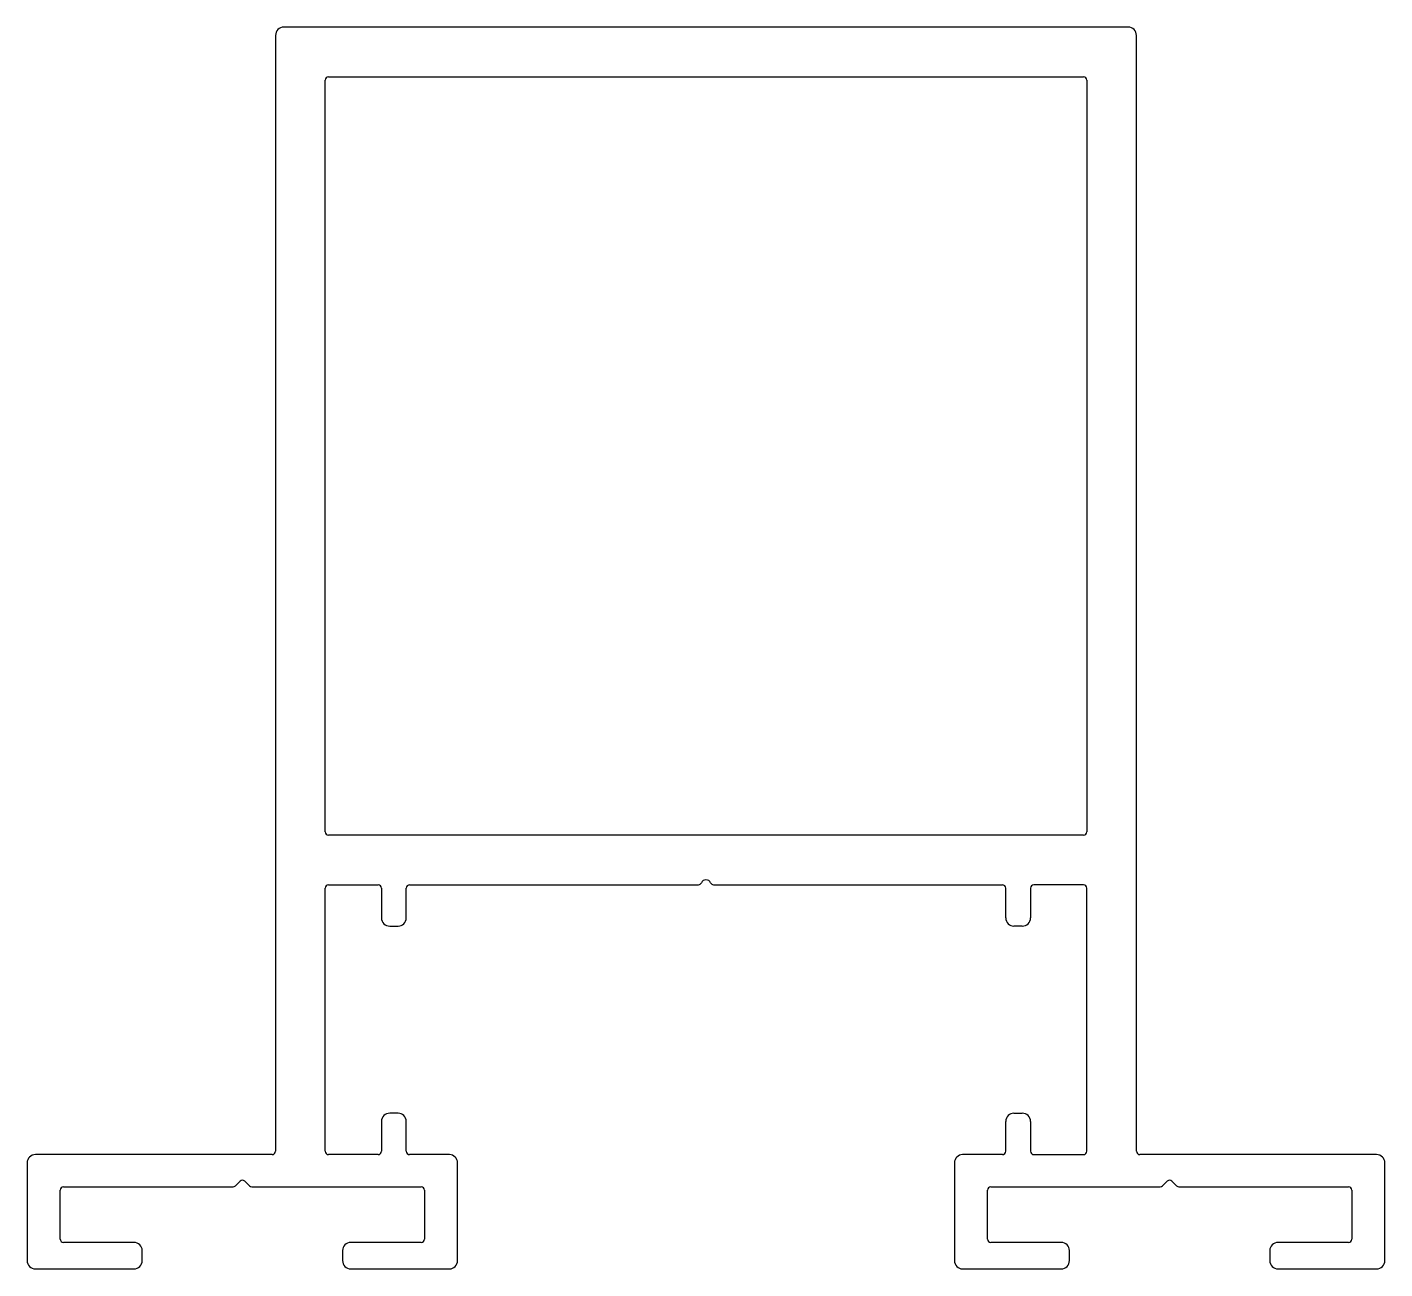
# Model space of a CAD drawing. Extents: x 958.9 to 1040.9, y 2310.8 to 2385.8.
import ezdxf

# ---------------------------------------------------------------- set-up
doc = ezdxf.new("R2010")
doc.units = 0
doc.layers.get('0').update_dxf_attribs({"linetype": 'CONTINUOUS'})

msp = doc.modelspace()

# ---------------------------------------------------------------- linework, layer by layer
for p, q in [((1025.425, 2385.759), (974.425, 2385.759)), ((973.925, 2385.259), (973.925, 2317.859)), ((1025.925, 2317.859), (1025.925, 2385.259)), ((976.925, 2337.159), (976.925, 2382.559)), ((977.125, 2382.759), (1022.725, 2382.759)), ((1022.925, 2382.559), (1022.925, 2337.159)), ((1022.725, 2336.959), (977.125, 2336.959)), ((976.925, 2317.859), (976.925, 2333.759)), ((977.125, 2333.959), (980.125, 2333.959)), ((980.325, 2333.759), (980.325, 2331.96)), ((981.825, 2331.96), (981.825, 2333.759)), ((982.025, 2333.959), (999.467, 2333.959)), ((1000.383, 2333.959), (1017.825, 2333.959)), ((1018.025, 2331.96), (1018.025, 2333.759)), ((1019.525, 2333.759), (1019.525, 2331.96)), ((1022.725, 2333.959), (1019.725, 2333.959)), ((1022.925, 2317.859), (1022.925, 2333.759)), ((980.825, 2331.46), (981.325, 2331.46)), ((1019.025, 2331.46), (1018.525, 2331.46)), ((981.325, 2320.159), (980.825, 2320.159)), ((1018.525, 2320.159), (1019.025, 2320.159)), ((980.325, 2319.659), (980.325, 2317.859)), ((981.825, 2317.859), (981.825, 2319.659)), ((1018.025, 2317.859), (1018.025, 2319.659)), ((1019.525, 2319.659), (1019.525, 2317.859)), ((973.725, 2317.659), (959.425, 2317.659)), ((980.125, 2317.659), (977.125, 2317.659)), ((984.425, 2317.659), (982.025, 2317.659)), ((1017.825, 2317.659), (1015.425, 2317.659)), ((1019.725, 2317.659), (1022.725, 2317.659)), ((1040.425, 2317.659), (1026.125, 2317.659)), ((958.925, 2317.159), (958.925, 2311.259)), ((984.925, 2311.259), (984.925, 2317.159)), ((1014.925, 2317.159), (1014.925, 2311.259)), ((1040.925, 2311.259), (1040.925, 2317.159)), ((961.125, 2315.709), (971.359, 2315.709)), ((971.501, 2315.768), (971.784, 2316.051)), ((972.067, 2316.051), (972.35, 2315.768)), ((972.491, 2315.709), (982.725, 2315.709)), ((1017.125, 2315.709), (1027.359, 2315.709)), ((1027.501, 2315.768), (1027.784, 2316.051)), ((1028.067, 2316.051), (1028.35, 2315.768)), ((1028.491, 2315.709), (1038.725, 2315.709)), ((960.925, 2312.559), (960.925, 2315.509)), ((982.925, 2315.509), (982.925, 2312.559)), ((1016.925, 2312.559), (1016.925, 2315.509)), ((1038.925, 2315.509), (1038.925, 2312.559)), ((965.375, 2312.359), (961.125, 2312.359)), ((965.875, 2311.259), (965.875, 2311.859)), ((977.975, 2311.859), (977.975, 2311.259)), ((982.725, 2312.359), (978.475, 2312.359)), ((1021.375, 2312.359), (1017.125, 2312.359)), ((1021.875, 2311.259), (1021.875, 2311.859)), ((1033.975, 2311.859), (1033.975, 2311.259)), ((1038.725, 2312.359), (1034.475, 2312.359)), ((959.425, 2310.759), (965.375, 2310.759)), ((978.475, 2310.759), (984.425, 2310.759)), ((1015.425, 2310.759), (1021.375, 2310.759)), ((1034.475, 2310.759), (1040.425, 2310.759))]:
    msp.add_line(p, q)
for centre, radius, start, end in [((974.425, 2385.259), 0.5, 90, 180), ((1025.425, 2385.259), 0.5, 0, 90), ((977.125, 2382.559), 0.2, 90, 180), ((1022.725, 2382.559), 0.2, 0, 90), ((977.125, 2337.159), 0.2, 180, 270), ((1022.725, 2337.159), 0.2, 270, 360), ((977.125, 2333.759), 0.2, 90.0001, 180), ((980.125, 2333.759), 0.2, 359.99928, 89.99929), ((982.025, 2333.759), 0.2, 90.00043, 180.00043), ((999.467, 2334.159), 0.2, 269.99934, 336.42117), ((999.925, 2333.959), 0.3, 23.57849, 156.42214), ((1000.383, 2334.159), 0.2, 203.57787, 269.99969), ((1017.825, 2333.759), 0.2, 359.99957, 89.99957), ((1019.725, 2333.759), 0.2, 90.00071, 180.00072), ((1022.725, 2333.759), 0.2, 0, 89.9999), ((980.825, 2331.96), 0.5, 180, 270), ((981.325, 2331.96), 0.5, 270, 0), ((1018.525, 2331.96), 0.5, 180, 270), ((1019.025, 2331.96), 0.5, 270, 0), ((980.825, 2319.659), 0.5, 90, 180), ((981.325, 2319.659), 0.5, 360, 90), ((1018.525, 2319.659), 0.5, 90, 180), ((1019.025, 2319.659), 0.5, 360, 90), ((959.425, 2317.159), 0.5, 90.00001, 180), ((973.725, 2317.859), 0.2, 270, 0), ((977.125, 2317.859), 0.2, 180, 269.99998), ((980.125, 2317.859), 0.2, 270.00014, 0.00014), ((982.025, 2317.859), 0.2, 179.99957, 269.99956), ((984.425, 2317.159), 0.5, 360, 90), ((1015.425, 2317.159), 0.5, 90, 180), ((1017.825, 2317.859), 0.2, 270.00044, 0.00043), ((1019.725, 2317.859), 0.2, 179.99986, 269.99986), ((1022.725, 2317.859), 0.2, 270.00002, 360), ((1026.125, 2317.859), 0.2, 180, 270), ((1040.425, 2317.159), 0.5, 360, 90), ((961.125, 2315.509), 0.2, 89.99986, 179.99986), ((971.359, 2315.909), 0.2, 270.0008, 315.00081), ((971.925, 2315.91), 0.2, 44.99993, 134.99993), ((972.491, 2315.909), 0.2, 224.99966, 269.99965), ((982.725, 2315.509), 0.2, 359.99957, 89.99957), ((1017.125, 2315.509), 0.2, 90.00043, 180.00043), ((1027.359, 2315.909), 0.2, 270.00034, 315.00035), ((1027.925, 2315.91), 0.2, 45.00007, 135.00007), ((1028.491, 2315.909), 0.2, 224.99919, 269.99919), ((1038.725, 2315.509), 0.2, 0.00014, 90.00014), ((961.125, 2312.559), 0.2, 179.99957, 269.99957), ((982.725, 2312.559), 0.2, 269.99986, 359.99986), ((1017.125, 2312.559), 0.2, 180.00015, 270.00014), ((1038.725, 2312.559), 0.2, 270.00043, 0.00043), ((965.375, 2311.859), 0.5, 360, 90), ((978.475, 2311.859), 0.5, 90, 180), ((1021.375, 2311.859), 0.5, 0, 90), ((1034.475, 2311.859), 0.5, 90, 179.99999), ((959.425, 2311.259), 0.5, 180.00001, 270), ((965.375, 2311.259), 0.5, 270, 360), ((978.475, 2311.259), 0.5, 180, 270), ((984.425, 2311.259), 0.5, 270, 360), ((1015.425, 2311.259), 0.5, 180, 270), ((1021.375, 2311.259), 0.5, 270, 0), ((1034.475, 2311.259), 0.5, 180.00001, 270), ((1040.425, 2311.259), 0.5, 270, 360)]:
    msp.add_arc(centre, radius, start, end)

doc.saveas('drawing.dxf')
